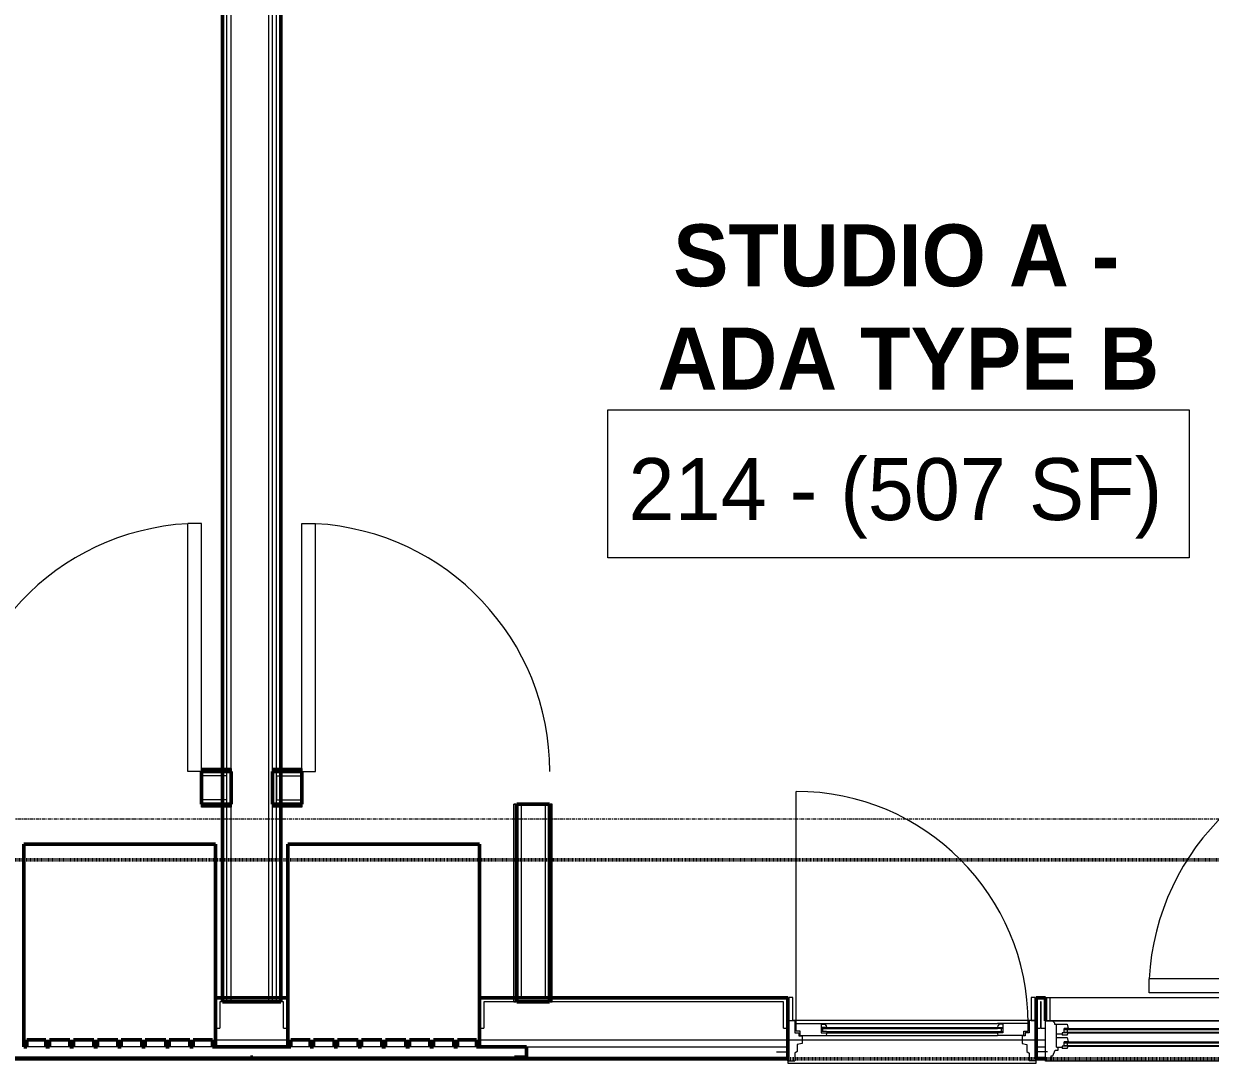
# Model space of a CAD drawing. Header units: inches. Extents: x -4235 to -464, y 9767 to 12344.
# Drawn here: x -2747.9 to -2575.4, y 11246.7 to 11397.8 of the extents above; entities that cross this region are included whole.
import ezdxf

# ---------------------------------------------------------------- set-up
doc = ezdxf.new("R2010")
doc.units = ezdxf.units.IN
doc.header["$MEASUREMENT"] = 0
doc.linetypes.add('Dash 1_16_', pattern=[0.125, 0.0625, -0.0625])
doc.linetypes.add('Grid Line 1_2_', pattern=[0.875, 0.5, -0.125, 0.125, -0.125])
for name, color, linetype, lineweight in [('0-1', 7, 'Continuous', 5), ('0-2', 10, 'Continuous', 9), ('A-AREA-IDEN', 2, 'Continuous', 9), ('A-DOOR-1', 7, 'Continuous', 9), ('A-DOOR-2', 130, 'Continuous', 20), ('A-DOOR-4', 31, 'Continuous', 9), ('A-DOOR-5', 31, 'Continuous', 20), ('A-DOOR-FRAM', 31, 'Continuous', 20), ('A-DOOR-FRAM-2', 31, 'Continuous', 9), ('A-DOOR-GLAZ', 31, 'Continuous', 9), ('A-FLOR-4', 192, 'Continuous', 9), ('A-GENM', 5, 'Continuous', 9), ('A-GENM-5', 5, 'Continuous', 50), ('A-GLAZ-1', 151, 'Continuous', 9), ('A-GLAZ-2', 151, 'Continuous', 20), ('A-GLAZ-3', 151, 'Continuous', 50), ('A-WALL', 113, 'Continuous', 13), ('A-WALL-1', 250, 'Continuous', 50), ('A-WALL-2', 50, 'Continuous', 13), ('A-WALL-3', 10, 'Continuous', 9), ('A-WALL-4', 254, 'Continuous', 9), ('A-WALL-5', 7, 'Continuous', 9), ('A-WALL-6', 113, 'Continuous', 9), ('A-WALL-7', 113, 'Continuous', 50), ('C-PROP-LINE-1', 91, 'Dash 1_16_', 50), ('I-WALL-1', 250, 'Continuous', 50), ('I-WALL-2', 10, 'Continuous', 9), ('I-WALL-3', 254, 'Continuous', 9), ('S-GRID-1', 1, 'Grid Line 1_2_', 9)]:
    doc.layers.add(name, color=color, linetype=linetype, lineweight=lineweight)
doc.styles.add('Century Gothic', font='ufonts.com_century-gothic.ttf', dxfattribs={"height": 9})
doc.styles.add('Century Gothic_B', font='GOTHICB.TTF', dxfattribs={"height": 9})

# ---------------------------------------------------------------- blocks, each defined once
blk = doc.blocks.new('Basic Wall _ INT - W4BØF - _5_8 GYP - 2X4 WOOD_BATT_ - 5_8 GYP_ - ___-3183695-BACKGROUND - 2ND FLOOR')
at = {"layer": 'A-WALL-3'}
for p, q in [((-2718.38, 11289.49), (-2718.95, 11289.49)), ((-2718.95, 11289.14), (-2718.38, 11289.14)), ((-2717.72, 11289.49), (-2718.35, 11289.49)), ((-2718.35, 11289.14), (-2717.72, 11289.14)), ((-2717.72, 11289.49), (-2717.72, 11289.55)), ((-2717.72, 11289.55), (-2717.72, 11289.28)), ((-2717.72, 11289.34), (-2717.72, 11289.49)), ((-2717.72, 11289.28), (-2717.72, 11289.34)), ((-2717.72, 11289.28), (-2717.72, 11289.26)), ((-2717.72, 11289.26), (-2717.72, 11289.24)), ((-2717.72, 11289.24), (-2717.72, 11289.18)), ((-2717.72, 11289.18), (-2717.72, 11289.14)), ((-2717.72, 11289.14), (-2717.72, 11289.16))]:
    blk.add_line(p, q, dxfattribs=at)
at = {"layer": 'A-WALL-4'}
for p, q in [((-2722, 11289.55), (-2722, 11289.49)), ((-2722, 11289.49), (-2722, 11289.34)), ((-2718.97, 11289.49), (-2722, 11289.49)), ((-2722, 11289.34), (-2722, 11289.28)), ((-2722, 11289.16), (-2722, 11289.14)), ((-2722, 11289.14), (-2718.97, 11289.14)), ((-2718.38, 11289.55), (-2718.95, 11289.55)), ((-2718.38, 11289.26), (-2718.95, 11289.26)), ((-2717.72, 11289.55), (-2718.35, 11289.55)), ((-2717.72, 11289.26), (-2718.35, 11289.26))]:
    blk.add_line(p, q, dxfattribs=at)
at = {"layer": 'A-WALL-5'}
for p, q in [((-2722, 11289.26), (-2722, 11289.55)), ((-2718.97, 11289.55), (-2722, 11289.55)), ((-2718.97, 11289.26), (-2722, 11289.26)), ((-2722, 11289.18), (-2722, 11289.26)), ((-2722, 11289.14), (-2722, 11289.18))]:
    blk.add_line(p, q, dxfattribs=at)
blk = doc.blocks.new('Basic Wall _ INT - W4BØF - _5_8 GYP - 2X4 WOOD_BATT_ - 5_8 GYP_ - ___-3183694-BACKGROUND - 2ND FLOOR')
at = {"layer": 'A-WALL-3'}
for p, q in [((-2718.95, 11284.39), (-2718.38, 11284.39)), ((-2718.38, 11284.04), (-2718.95, 11284.04)), ((-2718.35, 11284.39), (-2717.72, 11284.39)), ((-2717.72, 11284.04), (-2718.35, 11284.04)), ((-2717.72, 11284.39), (-2717.72, 11284.34)), ((-2717.72, 11284.36), (-2717.72, 11284.39)), ((-2717.72, 11284.34), (-2717.72, 11284.27)), ((-2717.72, 11284.27), (-2717.72, 11284.26)), ((-2717.72, 11284.26), (-2717.72, 11283.97)), ((-2717.72, 11284.18), (-2717.72, 11284.25)), ((-2717.72, 11284.04), (-2717.72, 11284.18)), ((-2717.72, 11283.97), (-2717.72, 11284.04))]:
    blk.add_line(p, q, dxfattribs=at)
at = {"layer": 'A-WALL-4'}
for p, q in [((-2722, 11284.39), (-2722, 11284.36)), ((-2722, 11284.39), (-2718.97, 11284.39)), ((-2722, 11284.25), (-2722, 11284.18)), ((-2722, 11284.18), (-2722, 11284.04)), ((-2722, 11284.04), (-2722, 11283.97)), ((-2718.97, 11284.04), (-2722, 11284.04)), ((-2718.95, 11284.26), (-2718.38, 11284.26)), ((-2718.38, 11283.97), (-2718.95, 11283.97)), ((-2718.35, 11284.26), (-2717.72, 11284.26)), ((-2717.72, 11283.97), (-2718.35, 11283.97))]:
    blk.add_line(p, q, dxfattribs=at)
at = {"layer": 'A-WALL-5'}
for p, q in [((-2722, 11284.34), (-2722, 11284.39)), ((-2722, 11284.26), (-2722, 11284.34)), ((-2722, 11284.26), (-2718.97, 11284.26)), ((-2722, 11283.97), (-2722, 11284.26)), ((-2718.97, 11283.97), (-2722, 11283.97))]:
    blk.add_line(p, q, dxfattribs=at)
blk = doc.blocks.new('SWING - SINGLE - FLUSH - 36_ x 80_ - OFFSET PIVOT DOOR AT MAGIC PAK AND WASHER_DRYER-3199414-BACKGROUND - 2ND FLOOR')
at = {"layer": 'A-DOOR-1'}
blk.add_arc((18, 2.37), 36.07, 93.1789, 180, dxfattribs=at)
at = {"layer": 'A-DOOR-2'}
for p, q in [((16, 2.37), (16, 38.39)), ((18, 38.39), (16, 38.39)), ((18, 2.37), (18, 38.39)), ((18, 2.37), (16, 2.37))]:
    blk.add_line(p, q, dxfattribs=at)
blk = doc.blocks.new('Basic Wall _ INT - W4BØF - _5_8 GYP - 2X4 WOOD_BATT_ - 5_8 GYP_ - ___-3183697-BACKGROUND - 2ND FLOOR')
at = {"layer": 'A-WALL-3'}
for p, q in [((-2671.45, 11256.26), (-2671.45, 11255.64)), ((-2671.45, 11255.64), (-2671.42, 11255.64)), ((-2671.41, 11255.64), (-2671.45, 11255.64)), ((-2671.35, 11255.64), (-2671.41, 11255.64)), ((-2671.33, 11255.64), (-2671.35, 11255.64)), ((-2671.32, 11255.64), (-2671.33, 11255.64)), ((-2671.3, 11255.64), (-2671.32, 11255.64)), ((-2671.31, 11255.64), (-2671.25, 11255.64)), ((-2671.25, 11255.64), (-2671.3, 11255.64)), ((-2671.03, 11255.64), (-2671.25, 11255.64)), ((-2671.24, 11255.64), (-2671.1, 11255.64)), ((-2671.1, 11255.64), (-2671.1, 11256.26)), ((-2671.1, 11255.64), (-2671.03, 11255.64))]:
    blk.add_line(p, q, dxfattribs=at)
at = {"layer": 'A-WALL-4'}
for p, q in [((-2671.42, 11284.38), (-2671.45, 11284.38)), ((-2671.45, 11284.38), (-2671.45, 11256.26)), ((-2671.25, 11284.38), (-2671.31, 11284.38)), ((-2671.1, 11284.38), (-2671.24, 11284.38)), ((-2671.03, 11284.38), (-2671.1, 11284.38)), ((-2671.1, 11256.26), (-2671.1, 11284.38)), ((-2671.32, 11255.64), (-2671.32, 11256.26)), ((-2671.03, 11255.64), (-2671.03, 11256.26))]:
    blk.add_line(p, q, dxfattribs=at)
at = {"layer": 'A-WALL-5'}
for p, q in [((-2671.45, 11284.38), (-2671.41, 11284.38)), ((-2671.41, 11284.38), (-2671.32, 11284.38)), ((-2671.32, 11256.26), (-2671.32, 11284.38)), ((-2671.32, 11284.38), (-2671.03, 11284.38)), ((-2671.03, 11256.26), (-2671.03, 11284.38))]:
    blk.add_line(p, q, dxfattribs=at)
blk = doc.blocks.new('Basic Wall _ INT - W4BØF - _5_8 GYP - 2X4 WOOD_BATT_ - 5_8 GYP_ - ___-3183696-BACKGROUND - 2ND FLOOR')
at = {"layer": 'A-WALL-3'}
for p, q in [((-2676.34, 11255.64), (-2676.61, 11255.64)), ((-2676.61, 11255.64), (-2676.55, 11255.64)), ((-2676.55, 11255.64), (-2676.55, 11256.26)), ((-2676.55, 11255.64), (-2676.4, 11255.64)), ((-2676.4, 11255.64), (-2676.34, 11255.64)), ((-2676.32, 11255.64), (-2676.34, 11255.64)), ((-2676.28, 11255.64), (-2676.32, 11255.64)), ((-2676.24, 11255.64), (-2676.28, 11255.64)), ((-2676.2, 11255.64), (-2676.24, 11255.64)), ((-2676.22, 11255.64), (-2676.2, 11255.64)), ((-2676.2, 11256.26), (-2676.2, 11255.64))]:
    blk.add_line(p, q, dxfattribs=at)
at = {"layer": 'A-WALL-4'}
for p, q in [((-2676.55, 11284.38), (-2676.61, 11284.38)), ((-2676.4, 11284.38), (-2676.55, 11284.38)), ((-2676.55, 11256.26), (-2676.55, 11284.38)), ((-2676.34, 11284.38), (-2676.4, 11284.38)), ((-2676.2, 11284.38), (-2676.22, 11284.38)), ((-2676.2, 11284.38), (-2676.2, 11256.26)), ((-2676.61, 11255.64), (-2676.61, 11256.26)), ((-2676.32, 11256.26), (-2676.32, 11255.64))]:
    blk.add_line(p, q, dxfattribs=at)
at = {"layer": 'A-WALL-5'}
for p, q in [((-2676.61, 11284.38), (-2676.32, 11284.38)), ((-2676.61, 11256.26), (-2676.61, 11284.38)), ((-2676.32, 11284.38), (-2676.32, 11256.26)), ((-2676.32, 11284.38), (-2676.24, 11284.38)), ((-2676.24, 11284.38), (-2676.2, 11284.38))]:
    blk.add_line(p, q, dxfattribs=at)
blk = doc.blocks.new('Basic Wall _ INT - W4BØF - _5_8 GYP - 2X4 WOOD_BATT_ - 5_8 GYP_ - ___-3183699-BACKGROUND - 2ND FLOOR')
at = {"layer": 'A-WALL-3'}
for p, q in [((-2711.72, 11289.26), (-2711.72, 11289.55)), ((-2711.72, 11289.55), (-2711.72, 11289.48)), ((-2711.72, 11289.48), (-2711.72, 11289.34)), ((-2711.1, 11289.48), (-2711.72, 11289.48)), ((-2711.72, 11289.33), (-2711.72, 11289.27)), ((-2711.72, 11289.23), (-2711.72, 11289.26)), ((-2711.72, 11289.17), (-2711.72, 11289.23)), ((-2711.72, 11289.13), (-2711.72, 11289.17)), ((-2711.72, 11289.16), (-2711.72, 11289.13)), ((-2711.72, 11289.13), (-2711.1, 11289.13)), ((-2710.5, 11289.48), (-2711.06, 11289.48)), ((-2711.06, 11289.13), (-2710.5, 11289.13))]:
    blk.add_line(p, q, dxfattribs=at)
at = {"layer": 'A-WALL-4'}
for p, q in [((-2711.1, 11289.55), (-2711.72, 11289.55)), ((-2711.1, 11289.26), (-2711.72, 11289.26)), ((-2710.5, 11289.55), (-2711.06, 11289.55)), ((-2710.5, 11289.26), (-2711.06, 11289.26)), ((-2707.45, 11289.48), (-2710.47, 11289.48)), ((-2710.47, 11289.13), (-2707.45, 11289.13)), ((-2707.45, 11289.48), (-2707.45, 11289.55)), ((-2707.45, 11289.34), (-2707.45, 11289.48)), ((-2707.45, 11289.27), (-2707.45, 11289.33)), ((-2707.45, 11289.13), (-2707.45, 11289.16))]:
    blk.add_line(p, q, dxfattribs=at)
at = {"layer": 'A-WALL-5'}
for p, q in [((-2707.45, 11289.55), (-2710.47, 11289.55)), ((-2707.45, 11289.26), (-2710.47, 11289.26)), ((-2707.45, 11289.55), (-2707.45, 11289.26)), ((-2707.45, 11289.26), (-2707.45, 11289.17)), ((-2707.45, 11289.17), (-2707.45, 11289.13))]:
    blk.add_line(p, q, dxfattribs=at)
blk = doc.blocks.new('Basic Wall _ INT - W4BØF - _5_8 GYP - 2X4 WOOD_BATT_ - 5_8 GYP_ - ___-3183698-BACKGROUND - 2ND FLOOR')
at = {"layer": 'A-WALL-3'}
for p, q in [((-2711.72, 11284.38), (-2711.72, 11284.36)), ((-2711.72, 11284.34), (-2711.72, 11284.38)), ((-2711.72, 11284.38), (-2711.1, 11284.38)), ((-2711.72, 11284.32), (-2711.72, 11284.34)), ((-2711.72, 11284.3), (-2711.72, 11284.32)), ((-2711.72, 11284.26), (-2711.72, 11284.3)), ((-2711.72, 11283.97), (-2711.72, 11284.26)), ((-2711.72, 11284.24), (-2711.72, 11284.18)), ((-2711.72, 11284.18), (-2711.72, 11284.03)), ((-2711.72, 11284.03), (-2711.72, 11283.97)), ((-2711.1, 11284.03), (-2711.72, 11284.03)), ((-2711.07, 11284.38), (-2710.49, 11284.38)), ((-2710.49, 11284.03), (-2711.07, 11284.03))]:
    blk.add_line(p, q, dxfattribs=at)
at = {"layer": 'A-WALL-4'}
for p, q in [((-2711.72, 11284.26), (-2711.1, 11284.26)), ((-2711.1, 11283.97), (-2711.72, 11283.97)), ((-2711.07, 11284.26), (-2710.49, 11284.26)), ((-2710.49, 11283.97), (-2711.07, 11283.97)), ((-2710.47, 11284.38), (-2707.45, 11284.38)), ((-2707.45, 11284.03), (-2710.47, 11284.03)), ((-2707.45, 11284.36), (-2707.45, 11284.38)), ((-2707.45, 11284.18), (-2707.45, 11284.24)), ((-2707.45, 11284.03), (-2707.45, 11284.18)), ((-2707.45, 11283.97), (-2707.45, 11284.03))]:
    blk.add_line(p, q, dxfattribs=at)
at = {"layer": 'A-WALL-5'}
for p, q in [((-2710.47, 11284.26), (-2707.45, 11284.26)), ((-2707.45, 11283.97), (-2710.47, 11283.97)), ((-2707.45, 11284.38), (-2707.45, 11284.34)), ((-2707.45, 11284.34), (-2707.45, 11284.26)), ((-2707.45, 11284.26), (-2707.45, 11283.97))]:
    blk.add_line(p, q, dxfattribs=at)
blk = doc.blocks.new('SWING - SINGLE - FLUSH - 36_ x 80_ - OFFSET PIVOT DOOR AT MAGIC PAK AND WASHER_DRYER-3199415-BACKGROUND - 2ND FLOOR')
at = {"layer": 'A-DOOR-1'}
blk.add_arc((18, -2.37), 36.07, 180, 266.8211, dxfattribs=at)
at = {"layer": 'A-DOOR-2'}
for p, q in [((16, -2.37), (16, -38.39)), ((18, -2.37), (16, -2.37)), ((18, -2.37), (18, -38.39)), ((18, -38.39), (16, -38.39))]:
    blk.add_line(p, q, dxfattribs=at)
blk = doc.blocks.new('CTR - 1st Phase - Unit Layouts_rvt-1-BACKGROUND - 2ND FLOOR')
at = {"layer": 'A-WALL-1'}
for p, q in [((-2717.72, 11289.14), (-2722, 11289.14)), ((-2722, 11289.14), (-2722, 11284.39)), ((-2717.72, 11288.51), (-2717.72, 11289.14)), ((-2717.72, 11285.01), (-2717.72, 11288.51)), ((-2707.45, 11289.13), (-2711.72, 11289.13)), ((-2711.72, 11289.13), (-2711.72, 11288.51)), ((-2711.72, 11288.51), (-2711.72, 11285.01)), ((-2707.45, 11284.38), (-2707.45, 11289.13)), ((-2717.72, 11284.39), (-2717.72, 11285.01)), ((-2711.72, 11285.01), (-2711.72, 11284.38)), ((-2722, 11284.39), (-2717.72, 11284.39)), ((-2711.72, 11284.38), (-2707.45, 11284.38)), ((-2671.45, 11284.38), (-2676.2, 11284.38)), ((-2676.2, 11284.38), (-2676.2, 11255.64)), ((-2671.45, 11255.64), (-2671.45, 11284.38)), ((-2676.2, 11255.64), (-2675.57, 11255.64)), ((-2675.57, 11255.64), (-2672.07, 11255.64)), ((-2672.07, 11255.64), (-2671.45, 11255.64))]:
    blk.add_line(p, q, dxfattribs=at)
at = {"layer": 'A-WALL-2'}
for p, q in [((-2718.35, 11288.51), (-2722, 11288.51)), ((-2718.35, 11285.01), (-2718.35, 11288.51)), ((-2711.1, 11288.51), (-2707.45, 11288.51)), ((-2711.1, 11288.51), (-2711.1, 11285.01)), ((-2718.35, 11285.01), (-2722, 11285.01)), ((-2711.1, 11285.01), (-2707.45, 11285.01)), ((-2675.57, 11284.38), (-2675.57, 11256.26)), ((-2672.07, 11284.38), (-2672.07, 11256.26)), ((-2675.57, 11256.26), (-2672.07, 11256.26))]:
    blk.add_line(p, q, dxfattribs=at)
at = {"layer": 'A-WALL-3'}
for p, q in [((-2718.97, 11289.14), (-2722, 11289.14)), ((-2718.38, 11289.14), (-2718.95, 11289.14)), ((-2717.72, 11289.14), (-2718.35, 11289.14)), ((-2717.72, 11289.14), (-2717.72, 11284.39)), ((-2711.1, 11289.13), (-2711.72, 11289.13)), ((-2711.72, 11284.38), (-2711.72, 11289.13)), ((-2710.5, 11289.13), (-2711.06, 11289.13)), ((-2707.45, 11289.13), (-2710.47, 11289.13)), ((-2722, 11284.39), (-2718.97, 11284.39)), ((-2718.95, 11284.39), (-2718.38, 11284.39)), ((-2718.35, 11284.39), (-2717.72, 11284.39)), ((-2711.72, 11284.38), (-2711.1, 11284.38)), ((-2711.07, 11284.38), (-2710.49, 11284.38)), ((-2710.47, 11284.38), (-2707.45, 11284.38)), ((-2676.2, 11284.38), (-2676.2, 11256.26)), ((-2671.45, 11256.26), (-2671.45, 11284.38)), ((-2676.2, 11256.26), (-2676.2, 11255.64)), ((-2671.45, 11255.64), (-2676.2, 11255.64)), ((-2671.45, 11255.64), (-2671.45, 11256.26))]:
    blk.add_line(p, q, dxfattribs=at)
at = {"layer": 'A-WALL-4'}
for p, q in [((-2722, 11284.39), (-2722, 11289.14)), ((-2707.45, 11289.13), (-2707.45, 11284.38)), ((-2676.2, 11284.38), (-2671.45, 11284.38))]:
    blk.add_line(p, q, dxfattribs=at)
at = {"layer": '0-2'}
for name, p in [('SWING - SINGLE - FLUSH - 36_ x 80_ - OFFSET PIVOT DOOR AT MAGIC PAK AND WASHER_DRYER-3199414-BACKGROUND - 2ND FLOOR', (-2740, 11286.76)), ('Basic Wall _ INT - W4BØF - _5_8 GYP - 2X4 WOOD_BATT_ - 5_8 GYP_ - ___-3183695-BACKGROUND - 2ND FLOOR', (0, 0)), ('Basic Wall _ INT - W4BØF - _5_8 GYP - 2X4 WOOD_BATT_ - 5_8 GYP_ - ___-3183699-BACKGROUND - 2ND FLOOR', (0, 0)), ('Basic Wall _ INT - W4BØF - _5_8 GYP - 2X4 WOOD_BATT_ - 5_8 GYP_ - ___-3183694-BACKGROUND - 2ND FLOOR', (0, 0)), ('Basic Wall _ INT - W4BØF - _5_8 GYP - 2X4 WOOD_BATT_ - 5_8 GYP_ - ___-3183698-BACKGROUND - 2ND FLOOR', (0, 0)), ('Basic Wall _ INT - W4BØF - _5_8 GYP - 2X4 WOOD_BATT_ - 5_8 GYP_ - ___-3183696-BACKGROUND - 2ND FLOOR', (0, 0)), ('Basic Wall _ INT - W4BØF - _5_8 GYP - 2X4 WOOD_BATT_ - 5_8 GYP_ - ___-3183697-BACKGROUND - 2ND FLOOR', (0, 0))]:
    blk.add_blockref(name, p, dxfattribs=at)
for p, rotation in [((-2689.45, 11286.76), 180), ((-2545.88, 11274.98), 270.000000000112)]:
    blk.add_blockref('SWING - SINGLE - FLUSH - 36_ x 80_ - OFFSET PIVOT DOOR AT MAGIC PAK AND WASHER_DRYER-3199415-BACKGROUND - 2ND FLOOR', p, dxfattribs=dict(at, rotation=rotation))
blk = doc.blocks.new('CTR - 1st Phase - Common Walls_rvt-1-BACKGROUND - 2ND FLOOR')
at = {"layer": 'A-WALL-2'}
for p, q in [((-2718.35, 11255.64), (-2718.35, 11622.61)), ((-2717.72, 11255.64), (-2717.72, 11622.61)), ((-2712.22, 11255.64), (-2712.22, 11622.61)), ((-2711.72, 11255.64), (-2711.72, 11622.61)), ((-2711.1, 11255.64), (-2711.1, 11622.61))]:
    blk.add_line(p, q, dxfattribs=at)
at = {"layer": 'I-WALL-1'}
for p, q in [((-2718.97, 11622.61), (-2718.97, 11255.64)), ((-2710.47, 11255.64), (-2710.47, 11622.61)), ((-2718.97, 11255.64), (-2710.47, 11255.64))]:
    blk.add_line(p, q, dxfattribs=at)
at = {"layer": 'I-WALL-2'}
for p, q in [((-2718.97, 11289.55), (-2718.97, 11289.47)), ((-2718.97, 11289.43), (-2718.97, 11289.37)), ((-2718.97, 11289.14), (-2718.97, 11284.39)), ((-2710.47, 11289.43), (-2710.47, 11289.51)), ((-2710.47, 11289.33), (-2710.47, 11289.4)), ((-2710.47, 11284.38), (-2710.47, 11289.13)), ((-2718.97, 11284.18), (-2718.97, 11284.12)), ((-2718.97, 11284.09), (-2718.97, 11284.01)), ((-2710.47, 11284.09), (-2710.47, 11284.15)), ((-2710.47, 11283.97), (-2710.47, 11284.05)), ((-2718.97, 11256.26), (-2718.97, 11255.64)), ((-2710.47, 11255.64), (-2718.97, 11255.64)), ((-2710.47, 11255.66), (-2710.47, 11256.26))]:
    blk.add_line(p, q, dxfattribs=at)
at = {"layer": 'I-WALL-3'}
for p, q in [((-2718.97, 11622.61), (-2718.97, 11289.55)), ((-2710.47, 11289.55), (-2710.47, 11622.61)), ((-2718.97, 11283.97), (-2718.97, 11256.26)), ((-2710.47, 11256.26), (-2710.47, 11283.97))]:
    blk.add_line(p, q, dxfattribs=at)
blk = doc.blocks.new('Window-Double_Hung-Andersen-400_Series-Tilt_Wash - DOUBLE HUNG - REVERSE COTTAGE - 2ND FLOOR-2888466-BACKGROUND - 2ND FLOOR')
at = {"layer": 'A-GLAZ-1'}
for p, q in [((-19.01, 2.44), (-19.01, 3.94)), ((-19.01, 3.94), (-18.95, 3.94)), ((-18.95, 4.44), (18.95, 4.44)), ((-18.95, 1.06), (-18.95, 4.44)), ((-18.32, 1.06), (-18.32, 4.44)), ((18.32, 1.06), (18.32, 4.44)), ((18.95, 4.44), (18.95, 1.06)), ((18.95, 3.94), (19.01, 3.94)), ((19.01, 3.94), (19.01, 2.44)), ((-18.95, 2.44), (-19.01, 2.44)), ((19.01, 2.44), (18.95, 2.44)), ((18.95, 1.06), (-18.95, 1.06)), ((-16.29, -0.19), (-15.7, -0.19)), ((-16.29, -0.56), (-15.7, -0.56)), ((-15.82, -0.56), (-15.82, -0.19)), ((-15.7, -0.06), (15.7, -0.06)), ((-15.7, -0.19), (15.7, -0.19)), ((-15.7, -0.56), (15.7, -0.56)), ((-15.7, -0.69), (15.7, -0.69)), ((16.29, -0.19), (15.7, -0.19)), ((16.29, -0.56), (15.7, -0.56)), ((15.82, -0.56), (15.82, -0.19)), ((-16.29, -2.13), (-15.7, -2.13)), ((-16.29, -2.5), (-15.7, -2.5)), ((-15.82, -2.5), (-15.82, -2.13)), ((-15.7, -2), (15.7, -2)), ((-15.7, -2.13), (15.7, -2.13)), ((-15.7, -2.5), (15.7, -2.5)), ((-15.7, -2.63), (15.7, -2.63)), ((16.29, -2.13), (15.7, -2.13)), ((16.29, -2.5), (15.7, -2.5)), ((15.82, -2.5), (15.82, -2.13))]:
    blk.add_line(p, q, dxfattribs=at)
at = {"layer": 'A-GLAZ-2'}
for p, q in [((-19.01, 1.06), (19.01, 1.06)), ((-19.01, -4.81), (-19.01, 1.06)), ((-17.67, 0.78), (-18, 1.06)), ((-17.67, 0.78), (-17.67, 0.56)), ((-17.67, 0.56), (-15.86, 0.56)), ((-17.42, -2.75), (-17.42, 0.56)), ((-15.86, 0.56), (-15.7, -0.06)), ((15.86, 0.56), (15.7, -0.06)), ((17.67, 0.56), (15.86, 0.56)), ((17.42, -2.75), (17.42, 0.56)), ((17.67, 0.78), (18, 1.06)), ((17.67, 0.78), (17.67, 0.56)), ((19.01, 1.06), (19.01, -4.81)), ((-17.42, -0.81), (-16.57, -0.81)), ((-17.42, -1.37), (-15.86, -1.37)), ((-16.57, -0.69), (-16.57, -1.03)), ((-15.7, -0.69), (-16.57, -0.69)), ((-15.86, -1.03), (-16.57, -1.03)), ((-16.29, -0.69), (-16.29, -0.06)), ((-15.7, -0.06), (-16.29, -0.06)), ((-15.86, -1.03), (-15.7, -0.69)), ((-15.86, -1.37), (-15.7, -2)), ((15.7, -0.06), (16.29, -0.06)), ((15.86, -1.03), (15.7, -0.69)), ((15.7, -0.69), (16.57, -0.69)), ((15.86, -1.37), (15.7, -2)), ((15.86, -1.03), (16.57, -1.03)), ((17.42, -1.37), (15.86, -1.37)), ((16.29, -0.69), (16.29, -0.06)), ((16.57, -0.69), (16.57, -1.03)), ((17.42, -0.81), (16.57, -0.81)), ((-19.01, -3.44), (-20.51, -3.44)), ((-17.92, -4), (-17.61, -3.19)), ((-17.61, -3.19), (-17.14, -3.19)), ((-17.42, -2.75), (-16.57, -2.75)), ((-17.14, -3.19), (-17.14, -2.75)), ((-16.57, -2.63), (-16.57, -2.97)), ((-15.7, -2.63), (-16.57, -2.63)), ((-15.86, -2.97), (-16.57, -2.97)), ((-16.29, -2.63), (-16.29, -2)), ((-15.7, -2), (-16.29, -2)), ((-15.86, -2.97), (-15.7, -2.63)), ((15.7, -2), (16.29, -2)), ((15.86, -2.97), (15.7, -2.63)), ((15.7, -2.63), (16.57, -2.63)), ((15.86, -2.97), (16.57, -2.97)), ((16.29, -2.63), (16.29, -2)), ((16.57, -2.63), (16.57, -2.97)), ((17.42, -2.75), (16.57, -2.75)), ((17.14, -3.19), (17.14, -2.75)), ((17.61, -3.19), (17.14, -3.19)), ((17.92, -4), (17.61, -3.19)), ((19.01, -3.44), (20.51, -3.44)), ((19.01, -4.81), (-19.01, -4.81)), ((-18.2, -4), (-17.92, -4)), ((-18.2, -4.81), (-18.2, -4)), ((18.2, -4), (17.92, -4)), ((18.2, -4.81), (18.2, -4))]:
    blk.add_line(p, q, dxfattribs=at)
blk = doc.blocks.new('Door-Inswing-Andersen-400_Series-Single - 3_ 0-1_8_ x custom height - 2ND FLOOR-2896085-BACKGROUND - 2ND FLOOR')
at = {"layer": 'A-DOOR-4'}
blk.add_line((16.87, -0.66), (16.87, -34.41), dxfattribs=at)
blk.add_arc((16.87, -0.66), 33.75, 180, 270, dxfattribs=at)
at = {"layer": 'A-DOOR-5'}
for p, q in [((-16.26, 0.42), (-16.87, 0.41)), ((-16.87, 0.41), (-16.87, -0.66)), ((-16.26, 1.06), (-16.26, 0.42)), ((-16.26, 1.06), (-12.44, 1.06)), ((-13.19, 0.66), (-12.44, 0.66)), ((-13.19, -0.66), (-13.19, 0.66)), ((-12.44, 0.75), (-12.47, 1.06)), ((12.44, 1.06), (-12.44, 1.06)), ((-12.44, 0.66), (-12.44, 0.75)), ((16.26, 1.06), (12.44, 1.06)), ((12.44, 0.75), (12.47, 1.06)), ((12.44, 0.66), (12.44, 0.75)), ((13.19, 0.66), (12.44, 0.66)), ((13.19, -0.66), (13.19, 0.66)), ((16.26, 1.06), (16.26, 0.42)), ((16.26, 0.42), (16.87, 0.41)), ((16.87, 0.41), (16.87, -0.66)), ((-16.87, -0.66), (-12.44, -0.66)), ((-12.44, -0.09), (-13.19, -0.09)), ((-13.19, -0.59), (-12.67, -0.59)), ((-13.19, -0.66), (-13.19, -0.59)), ((-12.67, -0.59), (-12.47, -0.34)), ((-12.47, -0.34), (-12.44, -0.16)), ((-12.44, -0.16), (-12.44, -0.09)), ((12.44, -0.66), (-12.44, -0.66)), ((12.44, -0.09), (13.19, -0.09)), ((12.44, -0.16), (12.44, -0.09)), ((12.47, -0.34), (12.44, -0.16)), ((16.87, -0.66), (12.44, -0.66)), ((12.67, -0.59), (12.47, -0.34)), ((13.19, -0.59), (12.67, -0.59)), ((13.19, -0.66), (13.19, -0.59))]:
    blk.add_line(p, q, dxfattribs=at)
at = {"layer": 'A-DOOR-FRAM'}
for p, q in [((18.06, 5.09), (-18.06, 5.09)), ((-18.06, 5.09), (-18.06, 4.44)), ((-18.06, 4.75), (-18.06, -1.13)), ((-18.06, 4.75), (-17.03, 4.75)), ((-18.06, 4.44), (-18.06, -1.13)), ((-17.03, 3.63), (-17.03, 4.75)), ((-16.69, 3.39), (-17.03, 3.63)), ((16.69, 3.39), (17.03, 3.63)), ((17.03, 3.63), (17.03, 4.75)), ((18.06, 4.75), (17.03, 4.75)), ((18.06, 4.44), (18.06, 5.09)), ((18.06, 4.75), (18.06, -1.13)), ((18.06, -1.13), (18.06, 4.44)), ((-19.69, 3.44), (-18.06, 3.44)), ((-16.69, 2.39), (-16.69, 3.39)), ((-16, 2.23), (-16.69, 2.39)), ((-16, 1.09), (-16, 2.23)), ((16, 2.23), (16.69, 2.39)), ((16, 1.09), (16, 2.23)), ((16.69, 2.39), (16.69, 3.39)), ((19.69, 3.44), (18.06, 3.44)), ((-17.03, 0.66), (-16.45, 0.66)), ((-17.03, -1.13), (-17.03, 0.66)), ((-16.45, 0.66), (-16.45, 1.09)), ((-16.45, 1.09), (-16, 1.09)), ((16.45, 1.09), (16, 1.09)), ((16.45, 0.66), (16.45, 1.09)), ((17.03, 0.66), (16.45, 0.66)), ((17.03, -1.13), (17.03, 0.66)), ((-17.69, -1.13), (-18.06, -1.13)), ((-18.06, -1.13), (-17.94, -1.13)), ((-18.06, -1.13), (-17.03, -1.13)), ((-17.31, -1.13), (17.31, -1.13)), ((18.06, -1.13), (17.03, -1.13)), ((17.94, -1.13), (18.06, -1.13))]:
    blk.add_line(p, q, dxfattribs=at)
at = {"layer": 'A-DOOR-FRAM-2'}
for p, q in [((-17.31, -1.13), (-17.94, -1.13)), ((-17.94, -1.13), (-17.94, -4.44)), ((-17.31, -4.44), (-17.31, -1.13)), ((17.94, -1.13), (17.31, -1.13)), ((17.31, -1.13), (17.31, -4.44)), ((17.94, -4.44), (17.94, -1.13)), ((-17.94, -4.44), (-17.31, -4.44)), ((17.31, -4.44), (17.94, -4.44))]:
    blk.add_line(p, q, dxfattribs=at)
at = {"layer": 'A-DOOR-GLAZ'}
for p, q in [((-12.44, 0.5), (-13.19, 0.5)), ((-13.19, 0.06), (-12.44, 0.06)), ((-12.98, 0.5), (-12.98, 0.06)), ((12.44, 0.66), (-12.44, 0.66)), ((12.44, 0.5), (-12.44, 0.5)), ((12.44, 0.06), (-12.44, 0.06)), ((12.44, 0.5), (13.19, 0.5)), ((13.19, 0.06), (12.44, 0.06)), ((12.98, 0.5), (12.98, 0.06)), ((12.44, -0.09), (-12.44, -0.09))]:
    blk.add_line(p, q, dxfattribs=at)
blk = doc.blocks.new('V-Series_EWC4_SPVU_RFA_2015 - 2ND AND 3RD FLOOR-2226480-BACKGROUND - 2ND FLOOR')
at = {"layer": 'A-GENM'}
for p, q in [((-3858.97, 11732.03), (-3858.97, 11734.83)), ((-3858.97, 11728.55), (-3858.97, 11731.53)), ((-3858.97, 11725.06), (-3858.97, 11728.05)), ((-3858.97, 11721.58), (-3858.97, 11724.56)), ((-3858.97, 11718.09), (-3858.97, 11721.08)), ((-3858.97, 11714.61), (-3858.97, 11717.59)), ((-3858.97, 11711.12), (-3858.97, 11714.11)), ((-3858.97, 11707.83), (-3858.97, 11710.62))]:
    blk.add_line(p, q, dxfattribs=at)
at = {"layer": 'A-GENM-5'}
for p, q in [((-3829.54, 11735.26), (-3858.97, 11735.26)), ((-3858.97, 11735.26), (-3858.97, 11734.83)), ((-3858.97, 11734.83), (-3857.97, 11734.83)), ((-3857.97, 11734.83), (-3857.97, 11732.03)), ((-3829.54, 11707.39), (-3829.54, 11735.26)), ((-3857.97, 11732.03), (-3858.97, 11732.03)), ((-3858.97, 11732.03), (-3858.97, 11731.53)), ((-3858.97, 11731.53), (-3857.97, 11731.53)), ((-3857.97, 11731.53), (-3857.97, 11728.55)), ((-3857.97, 11728.55), (-3858.97, 11728.55)), ((-3858.97, 11728.55), (-3858.97, 11728.05)), ((-3858.97, 11728.05), (-3857.97, 11728.05)), ((-3857.97, 11728.05), (-3857.97, 11725.06)), ((-3857.97, 11725.06), (-3858.97, 11725.06)), ((-3858.97, 11725.06), (-3858.97, 11724.56)), ((-3858.97, 11724.56), (-3857.97, 11724.56)), ((-3857.97, 11724.56), (-3857.97, 11721.58)), ((-3857.97, 11721.58), (-3858.97, 11721.58)), ((-3858.97, 11721.58), (-3858.97, 11721.08)), ((-3858.97, 11721.08), (-3857.97, 11721.08)), ((-3857.97, 11721.08), (-3857.97, 11718.09)), ((-3857.97, 11718.09), (-3858.97, 11718.09)), ((-3858.97, 11718.09), (-3858.97, 11717.59)), ((-3858.97, 11717.59), (-3857.97, 11717.59)), ((-3857.97, 11717.59), (-3857.97, 11714.61)), ((-3857.97, 11714.61), (-3858.97, 11714.61)), ((-3858.97, 11714.61), (-3858.97, 11714.11)), ((-3858.97, 11714.11), (-3857.97, 11714.11)), ((-3857.97, 11714.11), (-3857.97, 11711.12)), ((-3857.97, 11711.12), (-3858.97, 11711.12)), ((-3858.97, 11711.12), (-3858.97, 11710.62)), ((-3858.97, 11710.62), (-3857.97, 11710.62)), ((-3857.97, 11710.62), (-3857.97, 11707.83)), ((-3857.97, 11707.83), (-3858.97, 11707.83)), ((-3858.97, 11707.83), (-3858.97, 11707.39)), ((-3858.97, 11707.39), (-3829.54, 11707.39))]:
    blk.add_line(p, q, dxfattribs=at)
blk = doc.blocks.new('Perforated Panel at Magic-Pak - hvac panel - 2nd floor 2-2702972-BACKGROUND - 2ND FLOOR')
at = {"layer": 'A-GLAZ-3'}
for p, q in [((-19.01, -4.37), (19.01, -4.37)), ((-19.01, -4.44), (-19.01, -4.37)), ((19.01, -4.44), (-19.01, -4.44)), ((19.01, -4.37), (19.01, -4.44))]:
    blk.add_line(p, q, dxfattribs=at)
blk = doc.blocks.new('Family - ___-2835860-BACKGROUND - 2ND FLOOR')
at = {"layer": 'C-PROP-LINE-1'}
blk.add_line((-2067.92, 11247.39), (-3401.42, 11247.39), dxfattribs=at)
blk = doc.blocks.new('Family - ___-2835903-BACKGROUND - 2ND FLOOR')
at = {"layer": 'C-PROP-LINE-1'}
blk.add_line((-2096.82, 11276.29), (-3400.92, 11276.29), dxfattribs=at)
blk = doc.blocks.new('Family - ___-2835932-BACKGROUND - 2ND FLOOR')
at = {"layer": 'C-PROP-LINE-1'}
blk.add_line((-2067.92, 11247.39), (-3401.42, 11247.39), dxfattribs=at)

msp = doc.modelspace()

# ---------------------------------------------------------------- linework, layer by layer
at = {"layer": 'A-AREA-IDEN', "flags": 128}
msp.add_lwpolyline([(-2662.94, 11341.67), (-2578.44, 11341.67), (-2578.44, 11320.17), (-2662.94, 11320.17)], close=True, dxfattribs=at)
at = {"layer": 'A-FLOR-4'}
msp.add_line((-2636.79, 11250.14), (-2600.66, 11250.14), dxfattribs=at)
at = {"layer": 'A-WALL'}
for p, q in [((-2719.36, 11255.64), (-2719.36, 11251.83)), ((-2710.09, 11255.64), (-2719.36, 11255.64)), ((-2710.09, 11251.83), (-2710.09, 11255.64)), ((-2680.96, 11255.64), (-2680.96, 11251.83)), ((-2637.41, 11255.64), (-2680.96, 11255.64)), ((-2637.41, 11251.83), (-2637.41, 11255.64)), ((-2600.04, 11255.64), (-2600.04, 11251.83)), ((-2599.96, 11255.64), (-2600.04, 11255.64)), ((-2599.96, 11251.83), (-2599.96, 11255.64)), ((-2719.99, 11251.83), (-2719.36, 11251.83)), ((-2710.09, 11251.83), (-2709.46, 11251.83)), ((-2681.59, 11251.83), (-2680.96, 11251.83)), ((-2637.41, 11251.83), (-2636.79, 11251.83)), ((-2600.66, 11251.83), (-2600.04, 11251.83)), ((-2599.96, 11251.83), (-2599.34, 11251.83)), ((-2719.99, 11250.14), (-2709.46, 11250.14)), ((-2681.59, 11250.14), (-2636.79, 11250.14)), ((-2600.66, 11250.14), (-2599.34, 11250.14)), ((-2674.76, 11249.14), (-2636.79, 11249.14)), ((-2600.66, 11249.14), (-2599.34, 11249.14)), ((-2674.76, 11247.64), (-2636.79, 11247.64)), ((-2600.66, 11247.64), (-2599.34, 11247.64))]:
    msp.add_line(p, q, dxfattribs=at)
at = {"layer": 'A-WALL-6'}
msp.add_line((-2599.34, 11256.26), (-2599.27, 11256.26), dxfattribs=at)
at = {"layer": 'A-WALL-7'}
for p, q in [((-2709.46, 11256.26), (-2719.99, 11256.26)), ((-2719.99, 11256.26), (-2719.99, 11249.14)), ((-2709.46, 11249.14), (-2709.46, 11256.26)), ((-2636.79, 11256.26), (-2681.59, 11256.26)), ((-2681.59, 11256.26), (-2681.59, 11249.14)), ((-2636.79, 11247.39), (-2636.79, 11256.26)), ((-2599.34, 11256.26), (-2600.66, 11256.26)), ((-2600.66, 11256.26), (-2600.66, 11247.39)), ((-2599.34, 11252.89), (-2599.34, 11256.26)), ((-2719.99, 11249.14), (-2709.46, 11249.14)), ((-2681.59, 11249.14), (-2674.76, 11249.14)), ((-2674.76, 11249.14), (-2674.76, 11247.64)), ((-2714.54, 11247.64), (-2714.91, 11247.64)), ((-2714.91, 11247.64), (-2714.91, 11247.39)), ((-2714.91, 11247.39), (-2714.54, 11247.39)), ((-2714.54, 11247.39), (-2714.54, 11247.64)), ((-2674.76, 11247.64), (-2676.51, 11247.64)), ((-2676.51, 11247.64), (-2676.51, 11247.39)), ((-2676.51, 11247.39), (-2636.79, 11247.39)), ((-2600.66, 11247.39), (-2599.34, 11247.39))]:
    msp.add_line(p, q, dxfattribs=at)
at = {"layer": 'S-GRID-1'}
msp.add_line((-464.45, 11282.19), (-4185.7, 11282.19), dxfattribs=at)

# ---------------------------------------------------------------- block references
at = {"layer": '0-1'}
for name in ['CTR - 1st Phase - Unit Layouts_rvt-1-BACKGROUND - 2ND FLOOR', 'CTR - 1st Phase - Common Walls_rvt-1-BACKGROUND - 2ND FLOOR']:
    msp.add_blockref(name, (0, 0), dxfattribs=at)
at = {"layer": 'A-DOOR-4', "rotation": 180}
msp.add_blockref('Door-Inswing-Andersen-400_Series-Single - 3_ 0-1_8_ x custom height - 2ND FLOOR-2896085-BACKGROUND - 2ND FLOOR', (-2618.72, 11251.83), dxfattribs=at)
at = {"layer": 'A-GENM', "rotation": 89.99999999999993}
for p in [(8987.4, 15108.11), (9025.8, 15108.11)]:
    msp.add_blockref('V-Series_EWC4_SPVU_RFA_2015 - 2ND AND 3RD FLOOR-2226480-BACKGROUND - 2ND FLOOR', p, dxfattribs=at)
at = {"layer": 'A-GLAZ-1'}
for name, p in [('Window-Double_Hung-Andersen-400_Series-Tilt_Wash - DOUBLE HUNG - REVERSE COTTAGE - 2ND FLOOR-2888466-BACKGROUND - 2ND FLOOR', (-2580.32, 11251.83)), ('Perforated Panel at Magic-Pak - hvac panel - 2nd floor 2-2702972-BACKGROUND - 2ND FLOOR', (-2733.92, 11251.83)), ('Perforated Panel at Magic-Pak - hvac panel - 2nd floor 2-2702972-BACKGROUND - 2ND FLOOR', (-2695.52, 11251.83))]:
    msp.add_blockref(name, p, dxfattribs=at)
at = {"layer": 'C-PROP-LINE-1'}
for name in ['Family - ___-2835860-BACKGROUND - 2ND FLOOR', 'Family - ___-2835932-BACKGROUND - 2ND FLOOR', 'Family - ___-2835903-BACKGROUND - 2ND FLOOR']:
    msp.add_blockref(name, (0, 0), dxfattribs=at)

# ---------------------------------------------------------------- texts
at = {"layer": 'A-AREA-IDEN', "char_height": 9, "attachment_point": 1}
for s, insert, width, style in [('STUDIO A -', (-2653.44, 11368.64), 79.083, 'Century Gothic_B'), ('ADA TYPE B', (-2655.69, 11353.64), 84.537, 'Century Gothic_B'), ('214 - (507 SF)', (-2659.94, 11334.67), 94.839, 'Century Gothic')]:
    msp.add_mtext(s, dxfattribs=dict(at, insert=insert, width=width, style=style))

doc.saveas('drawing.dxf')
